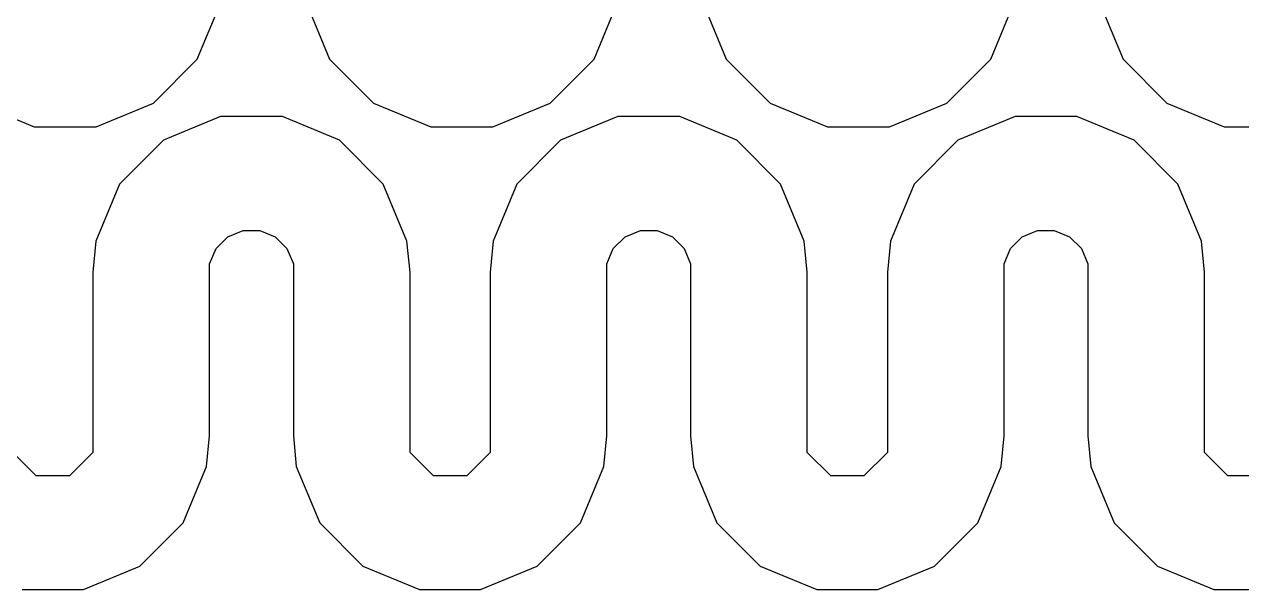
# Model space of a CAD drawing. Header units: metres. Extents: x 0 to 117, y 0 to 64.
# Drawn here: x 54.455 to 59.121, y 35.867 to 38.032 of the extents above; entities that cross this region are included whole.
import ezdxf

# ---------------------------------------------------------------- set-up
doc = ezdxf.new("R2010")
doc.units = ezdxf.units.M

msp = doc.modelspace()

# ---------------------------------------------------------------- linework, layer by layer
for points in [[(54.2724, 37.7312), (54.4921, 37.6403), (54.4921, 37.6403), (54.4921, 37.6403), (54.4921, 37.6403), (54.4921, 37.6403), (54.4921, 37.6403), (54.4921, 37.6403), (54.4921, 37.6403), (54.4921, 37.6403), (54.4921, 37.6403), (54.7299, 37.6403), (54.7299, 37.6403), (54.7299, 37.6403), (54.7299, 37.6403), (54.7299, 37.6403), (54.7299, 37.6403), (54.7299, 37.6403), (54.7299, 37.6403), (54.7299, 37.6403), (54.7299, 37.6403), (54.9496, 37.7312), (54.9496, 37.7312), (54.9496, 37.7312), (54.9496, 37.7312), (54.9496, 37.7312), (54.9496, 37.7312), (54.9496, 37.7312), (54.9496, 37.7312), (54.9496, 37.7312), (54.9496, 37.7312), (55.1177, 37.8993), (55.1177, 37.8993), (55.1177, 37.8993), (55.1177, 37.8993), (55.1177, 37.8993), (55.1177, 37.8993), (55.1177, 37.8993), (55.1177, 37.8993), (55.1177, 37.8993), (55.1177, 37.8993), (55.2087, 38.119)], [(55.5338, 38.119), (55.6247, 37.8993), (55.6247, 37.8993), (55.6247, 37.8993), (55.6247, 37.8993), (55.6247, 37.8993), (55.6247, 37.8993), (55.6247, 37.8993), (55.6247, 37.8993), (55.6247, 37.8993), (55.6247, 37.8993), (55.7929, 37.7312), (55.7929, 37.7312), (55.7929, 37.7312), (55.7929, 37.7312), (55.7929, 37.7312), (55.7929, 37.7312), (55.7929, 37.7312), (55.7929, 37.7312), (55.7929, 37.7312), (55.7929, 37.7312), (56.0126, 37.6403), (56.0126, 37.6403), (56.0126, 37.6403), (56.0126, 37.6403), (56.0126, 37.6403), (56.0126, 37.6403), (56.0126, 37.6403), (56.0126, 37.6403), (56.0126, 37.6403), (56.0126, 37.6403), (56.2506, 37.6403), (56.2506, 37.6403), (56.2506, 37.6403), (56.2506, 37.6403), (56.2506, 37.6403), (56.2506, 37.6403), (56.2506, 37.6403), (56.2506, 37.6403), (56.2506, 37.6403), (56.2506, 37.6403), (56.4703, 37.7312), (56.4703, 37.7312), (56.4703, 37.7312), (56.4703, 37.7312), (56.4703, 37.7312), (56.4703, 37.7312), (56.4703, 37.7312), (56.4703, 37.7312), (56.4703, 37.7312), (56.4703, 37.7312), (56.6384, 37.8993), (56.6384, 37.8993), (56.6384, 37.8993), (56.6384, 37.8993), (56.6384, 37.8993), (56.6384, 37.8993), (56.6384, 37.8993), (56.6384, 37.8993), (56.6384, 37.8993), (56.6384, 37.8993), (56.7294, 38.119)], [(57.0542, 38.119), (57.1454, 37.8993), (57.1454, 37.8993), (57.1454, 37.8993), (57.1454, 37.8993), (57.1454, 37.8993), (57.1454, 37.8993), (57.1454, 37.8993), (57.1454, 37.8993), (57.1454, 37.8993), (57.1454, 37.8993), (57.3136, 37.7312), (57.3136, 37.7312), (57.3136, 37.7312), (57.3136, 37.7312), (57.3136, 37.7312), (57.3136, 37.7312), (57.3136, 37.7312), (57.3136, 37.7312), (57.3136, 37.7312), (57.3136, 37.7312), (57.5333, 37.6403), (57.5333, 37.6403), (57.5333, 37.6403), (57.5333, 37.6403), (57.5333, 37.6403), (57.5333, 37.6403), (57.5333, 37.6403), (57.5333, 37.6403), (57.5333, 37.6403), (57.5333, 37.6403), (57.771, 37.6403), (57.771, 37.6403), (57.771, 37.6403), (57.771, 37.6403), (57.771, 37.6403), (57.771, 37.6403), (57.771, 37.6403), (57.771, 37.6403), (57.771, 37.6403), (57.771, 37.6403), (57.9907, 37.7312), (57.9907, 37.7312), (57.9907, 37.7312), (57.9907, 37.7312), (57.9907, 37.7312), (57.9907, 37.7312), (57.9907, 37.7312), (57.9907, 37.7312), (57.9907, 37.7312), (57.9907, 37.7312), (58.1589, 37.8993), (58.1589, 37.8993), (58.1589, 37.8993), (58.1589, 37.8993), (58.1589, 37.8993), (58.1589, 37.8993), (58.1589, 37.8993), (58.1589, 37.8993), (58.1589, 37.8993), (58.1589, 37.8993), (58.2498, 38.119)], [(58.5749, 38.119), (58.6659, 37.8993), (58.6659, 37.8993), (58.6659, 37.8993), (58.6659, 37.8993), (58.6659, 37.8993), (58.6659, 37.8993), (58.6659, 37.8993), (58.6659, 37.8993), (58.6659, 37.8993), (58.6659, 37.8993), (58.834, 37.7312), (58.834, 37.7312), (58.834, 37.7312), (58.834, 37.7312), (58.834, 37.7312), (58.834, 37.7312), (58.834, 37.7312), (58.834, 37.7312), (58.834, 37.7312), (58.834, 37.7312), (59.0537, 37.6403), (59.0537, 37.6403), (59.0537, 37.6403), (59.0537, 37.6403), (59.0537, 37.6403), (59.0537, 37.6403), (59.0537, 37.6403), (59.0537, 37.6403), (59.0537, 37.6403), (59.0537, 37.6403), (59.2915, 37.6403)], [(59.1955, 36.3032), (59.0682, 36.3032), (58.9783, 36.3931), (58.9783, 37.0832), (58.9783, 37.0832), (58.9783, 37.0832), (58.9783, 37.0832), (58.9666, 37.2016), (58.9666, 37.2016), (58.9666, 37.2016), (58.9666, 37.2016), (58.9666, 37.2016), (58.9666, 37.2016), (58.9666, 37.2016), (58.9666, 37.2016), (58.8757, 37.4208), (58.8757, 37.4208), (58.8757, 37.4208), (58.8757, 37.4208), (58.8757, 37.4208), (58.8757, 37.4208), (58.8757, 37.4208), (58.8757, 37.4208), (58.8757, 37.4208), (58.8757, 37.4208), (58.708, 37.5884), (58.708, 37.5884), (58.708, 37.5884), (58.708, 37.5884), (58.708, 37.5884), (58.708, 37.5884), (58.708, 37.5884), (58.708, 37.5884), (58.708, 37.5884), (58.708, 37.5884), (58.4891, 37.6791), (58.4891, 37.6791), (58.4891, 37.6791), (58.4891, 37.6791), (58.4891, 37.6791), (58.4891, 37.6791), (58.4891, 37.6791), (58.4891, 37.6791), (58.4891, 37.6791), (58.4891, 37.6791), (58.2521, 37.6791), (58.2521, 37.6791), (58.2521, 37.6791), (58.2521, 37.6791), (58.2521, 37.6791), (58.2521, 37.6791), (58.2521, 37.6791), (58.2521, 37.6791), (58.2521, 37.6791), (58.2521, 37.6791), (58.0329, 37.5884), (58.0329, 37.5884), (58.0329, 37.5884), (58.0329, 37.5884), (58.0329, 37.5884), (58.0329, 37.5884), (58.0329, 37.5884), (58.0329, 37.5884), (58.0329, 37.5884), (58.0329, 37.5884), (57.8653, 37.4208), (57.8653, 37.4208), (57.8653, 37.4208), (57.8653, 37.4208), (57.8653, 37.4208), (57.8653, 37.4208), (57.8653, 37.4208), (57.8653, 37.4208), (57.8653, 37.4208), (57.8653, 37.4208), (57.7746, 37.2016), (57.7746, 37.2016), (57.7746, 37.2016), (57.7746, 37.2016), (57.7746, 37.2016), (57.7746, 37.2016), (57.7746, 37.2016), (57.7746, 37.2016), (57.7629, 37.0832), (57.7629, 37.0832), (57.7629, 37.0832), (57.7629, 37.0832), (57.7629, 36.3931), (57.673, 36.3032), (57.5455, 36.3032), (57.4556, 36.3931), (57.4556, 37.0832), (57.4556, 37.0832), (57.4556, 37.0832), (57.4556, 37.0832), (57.4439, 37.2016), (57.4439, 37.2016), (57.4439, 37.2016), (57.4439, 37.2016), (57.4439, 37.2016), (57.4439, 37.2016), (57.4439, 37.2016), (57.4439, 37.2016), (57.3532, 37.4208), (57.3532, 37.4208), (57.3532, 37.4208), (57.3532, 37.4208), (57.3532, 37.4208), (57.3532, 37.4208), (57.3532, 37.4208), (57.3532, 37.4208), (57.3532, 37.4208), (57.3532, 37.4208), (57.1856, 37.5884), (57.1856, 37.5884), (57.1856, 37.5884), (57.1856, 37.5884), (57.1856, 37.5884), (57.1856, 37.5884), (57.1856, 37.5884), (57.1856, 37.5884), (57.1856, 37.5884), (57.1856, 37.5884), (56.9666, 37.6791), (56.9666, 37.6791), (56.9666, 37.6791), (56.9666, 37.6791), (56.9666, 37.6791), (56.9666, 37.6791), (56.9666, 37.6791), (56.9666, 37.6791), (56.9666, 37.6791), (56.9666, 37.6791), (56.7294, 37.6791), (56.7294, 37.6791), (56.7294, 37.6791), (56.7294, 37.6791), (56.7294, 37.6791), (56.7294, 37.6791), (56.7294, 37.6791), (56.7294, 37.6791), (56.7294, 37.6791), (56.7294, 37.6791), (56.5104, 37.5884), (56.5104, 37.5884), (56.5104, 37.5884), (56.5104, 37.5884), (56.5104, 37.5884), (56.5104, 37.5884), (56.5104, 37.5884), (56.5104, 37.5884), (56.5104, 37.5884), (56.5104, 37.5884), (56.3428, 37.4208), (56.3428, 37.4208), (56.3428, 37.4208), (56.3428, 37.4208), (56.3428, 37.4208), (56.3428, 37.4208), (56.3428, 37.4208), (56.3428, 37.4208), (56.3428, 37.4208), (56.3428, 37.4208), (56.2519, 37.2016), (56.2519, 37.2016), (56.2519, 37.2016), (56.2519, 37.2016), (56.2519, 37.2016), (56.2519, 37.2016), (56.2519, 37.2016), (56.2519, 37.2016), (56.2402, 37.0832), (56.2402, 37.0832), (56.2402, 37.0832), (56.2402, 37.0832), (56.2402, 36.3931), (56.1503, 36.3032), (56.023, 36.3032), (55.9331, 36.3931), (55.9331, 37.0832), (55.9331, 37.0832), (55.9331, 37.0832), (55.9331, 37.0832), (55.9214, 37.2016), (55.9214, 37.2016), (55.9214, 37.2016), (55.9214, 37.2016), (55.9214, 37.2016), (55.9214, 37.2016), (55.9214, 37.2016), (55.9214, 37.2016), (55.8307, 37.4208), (55.8307, 37.4208), (55.8307, 37.4208), (55.8307, 37.4208), (55.8307, 37.4208), (55.8307, 37.4208), (55.8307, 37.4208), (55.8307, 37.4208), (55.8307, 37.4208), (55.8307, 37.4208), (55.6628, 37.5884), (55.6628, 37.5884), (55.6628, 37.5884), (55.6628, 37.5884), (55.6628, 37.5884), (55.6628, 37.5884), (55.6628, 37.5884), (55.6628, 37.5884), (55.6628, 37.5884), (55.6628, 37.5884), (55.4439, 37.6791), (55.4439, 37.6791), (55.4439, 37.6791), (55.4439, 37.6791), (55.4439, 37.6791), (55.4439, 37.6791), (55.4439, 37.6791), (55.4439, 37.6791), (55.4439, 37.6791), (55.4439, 37.6791), (55.2069, 37.6791), (55.2069, 37.6791), (55.2069, 37.6791), (55.2069, 37.6791), (55.2069, 37.6791), (55.2069, 37.6791), (55.2069, 37.6791), (55.2069, 37.6791), (55.2069, 37.6791), (55.2069, 37.6791), (54.9877, 37.5884), (54.9877, 37.5884), (54.9877, 37.5884), (54.9877, 37.5884), (54.9877, 37.5884), (54.9877, 37.5884), (54.9877, 37.5884), (54.9877, 37.5884), (54.9877, 37.5884), (54.9877, 37.5884), (54.8201, 37.4208), (54.8201, 37.4208), (54.8201, 37.4208), (54.8201, 37.4208), (54.8201, 37.4208), (54.8201, 37.4208), (54.8201, 37.4208), (54.8201, 37.4208), (54.8201, 37.4208), (54.8201, 37.4208), (54.7294, 37.2016), (54.7294, 37.2016), (54.7294, 37.2016), (54.7294, 37.2016), (54.7294, 37.2016), (54.7294, 37.2016), (54.7294, 37.2016), (54.7294, 37.2016), (54.7177, 37.0832), (54.7177, 37.0832), (54.7177, 37.0832), (54.7177, 37.0832), (54.7177, 36.3931), (54.6278, 36.3032), (54.5005, 36.3032), (54.4104, 36.3931)], [(54.4469, 35.8673), (54.6814, 35.8673), (54.6814, 35.8673), (54.6814, 35.8673), (54.6814, 35.8673), (54.6814, 35.8673), (54.6814, 35.8673), (54.6814, 35.8673), (54.6814, 35.8673), (54.6814, 35.8673), (54.6814, 35.8673), (54.8978, 35.957), (54.8978, 35.957), (54.8978, 35.957), (54.8978, 35.957), (54.8978, 35.957), (54.8978, 35.957), (54.8978, 35.957), (54.8978, 35.957), (54.8978, 35.957), (54.8978, 35.957), (55.0636, 36.1229), (55.0636, 36.1229), (55.0636, 36.1229), (55.0636, 36.1229), (55.0636, 36.1229), (55.0636, 36.1229), (55.0636, 36.1229), (55.0636, 36.1229), (55.0636, 36.1229), (55.0636, 36.1229), (55.1536, 36.3395), (55.1536, 36.3395), (55.1536, 36.3395), (55.1536, 36.3395), (55.1536, 36.3395), (55.1536, 36.3395), (55.1536, 36.3395), (55.1536, 36.3395), (55.165, 36.4566), (55.165, 36.4566), (55.165, 36.4566), (55.165, 36.4566), (55.165, 37.1152), (55.1896, 37.1742), (55.2346, 37.2191), (55.2935, 37.2435), (55.3573, 37.2435), (55.4162, 37.2191), (55.4614, 37.1739), (55.4858, 37.115), (55.4858, 36.4566), (55.4858, 36.4566), (55.4858, 36.4566), (55.4858, 36.4566), (55.4972, 36.3395), (55.4972, 36.3395), (55.4972, 36.3395), (55.4972, 36.3395), (55.4972, 36.3395), (55.4972, 36.3395), (55.4972, 36.3395), (55.4972, 36.3395), (55.5871, 36.1229), (55.5871, 36.1229), (55.5871, 36.1229), (55.5871, 36.1229), (55.5871, 36.1229), (55.5871, 36.1229), (55.5871, 36.1229), (55.5871, 36.1229), (55.5871, 36.1229), (55.5871, 36.1229), (55.7527, 35.957), (55.7527, 35.957), (55.7527, 35.957), (55.7527, 35.957), (55.7527, 35.957), (55.7527, 35.957), (55.7527, 35.957), (55.7527, 35.957), (55.7527, 35.957), (55.7527, 35.957), (55.9694, 35.8673), (55.9694, 35.8673), (55.9694, 35.8673), (55.9694, 35.8673), (55.9694, 35.8673), (55.9694, 35.8673), (55.9694, 35.8673), (55.9694, 35.8673), (55.9694, 35.8673), (55.9694, 35.8673), (56.2038, 35.8673), (56.2038, 35.8673), (56.2038, 35.8673), (56.2038, 35.8673), (56.2038, 35.8673), (56.2038, 35.8673), (56.2038, 35.8673), (56.2038, 35.8673), (56.2038, 35.8673), (56.2038, 35.8673), (56.4205, 35.957), (56.4205, 35.957), (56.4205, 35.957), (56.4205, 35.957), (56.4205, 35.957), (56.4205, 35.957), (56.4205, 35.957), (56.4205, 35.957), (56.4205, 35.957), (56.4205, 35.957), (56.5864, 36.1229), (56.5864, 36.1229), (56.5864, 36.1229), (56.5864, 36.1229), (56.5864, 36.1229), (56.5864, 36.1229), (56.5864, 36.1229), (56.5864, 36.1229), (56.5864, 36.1229), (56.5864, 36.1229), (56.676, 36.3395), (56.676, 36.3395), (56.676, 36.3395), (56.676, 36.3395), (56.676, 36.3395), (56.676, 36.3395), (56.676, 36.3395), (56.676, 36.3395), (56.6875, 36.4566), (56.6875, 36.4566), (56.6875, 36.4566), (56.6875, 36.4566), (56.6875, 37.115), (56.7121, 37.1739), (56.7571, 37.2191), (56.816, 37.2435), (56.8797, 37.2435), (56.9387, 37.2191), (56.9839, 37.1739), (57.0083, 37.115), (57.0083, 36.4566), (57.0083, 36.4566), (57.0083, 36.4566), (57.0083, 36.4566), (57.0199, 36.3395), (57.0199, 36.3395), (57.0199, 36.3395), (57.0199, 36.3395), (57.0199, 36.3395), (57.0199, 36.3395), (57.0199, 36.3395), (57.0199, 36.3395), (57.1096, 36.1229), (57.1096, 36.1229), (57.1096, 36.1229), (57.1096, 36.1229), (57.1096, 36.1229), (57.1096, 36.1229), (57.1096, 36.1229), (57.1096, 36.1229), (57.1096, 36.1229), (57.1096, 36.1229), (57.2755, 35.957), (57.2755, 35.957), (57.2755, 35.957), (57.2755, 35.957), (57.2755, 35.957), (57.2755, 35.957), (57.2755, 35.957), (57.2755, 35.957), (57.2755, 35.957), (57.2755, 35.957), (57.4919, 35.8673), (57.4919, 35.8673), (57.4919, 35.8673), (57.4919, 35.8673), (57.4919, 35.8673), (57.4919, 35.8673), (57.4919, 35.8673), (57.4919, 35.8673), (57.4919, 35.8673), (57.4919, 35.8673), (57.7266, 35.8673), (57.7266, 35.8673), (57.7266, 35.8673), (57.7266, 35.8673), (57.7266, 35.8673), (57.7266, 35.8673), (57.7266, 35.8673), (57.7266, 35.8673), (57.7266, 35.8673), (57.7266, 35.8673), (57.943, 35.957), (57.943, 35.957), (57.943, 35.957), (57.943, 35.957), (57.943, 35.957), (57.943, 35.957), (57.943, 35.957), (57.943, 35.957), (57.943, 35.957), (57.943, 35.957), (58.1089, 36.1229), (58.1089, 36.1229), (58.1089, 36.1229), (58.1089, 36.1229), (58.1089, 36.1229), (58.1089, 36.1229), (58.1089, 36.1229), (58.1089, 36.1229), (58.1089, 36.1229), (58.1089, 36.1229), (58.1985, 36.3395), (58.1985, 36.3395), (58.1985, 36.3395), (58.1985, 36.3395), (58.1985, 36.3395), (58.1985, 36.3395), (58.1985, 36.3395), (58.1985, 36.3395), (58.2102, 36.4566), (58.2102, 36.4566), (58.2102, 36.4566), (58.2102, 36.4566), (58.2102, 37.115), (58.2346, 37.1739), (58.2798, 37.2191), (58.3387, 37.2435), (58.4025, 37.2435), (58.4614, 37.2191), (58.5066, 37.1739), (58.531, 37.115), (58.531, 36.4566), (58.531, 36.4566), (58.531, 36.4566), (58.531, 36.4566), (58.5424, 36.3395), (58.5424, 36.3395), (58.5424, 36.3395), (58.5424, 36.3395), (58.5424, 36.3395), (58.5424, 36.3395), (58.5424, 36.3395), (58.5424, 36.3395), (58.6321, 36.1229), (58.6321, 36.1229), (58.6321, 36.1229), (58.6321, 36.1229), (58.6321, 36.1229), (58.6321, 36.1229), (58.6321, 36.1229), (58.6321, 36.1229), (58.6321, 36.1229), (58.6321, 36.1229), (58.798, 35.957), (58.798, 35.957), (58.798, 35.957), (58.798, 35.957), (58.798, 35.957), (58.798, 35.957), (58.798, 35.957), (58.798, 35.957), (58.798, 35.957), (58.798, 35.957), (59.0146, 35.8673), (59.0146, 35.8673), (59.0146, 35.8673), (59.0146, 35.8673), (59.0146, 35.8673), (59.0146, 35.8673), (59.0146, 35.8673), (59.0146, 35.8673), (59.0146, 35.8673), (59.0146, 35.8673), (59.2491, 35.8673)]]:
    msp.add_lwpolyline(points)

doc.saveas('drawing.dxf')
